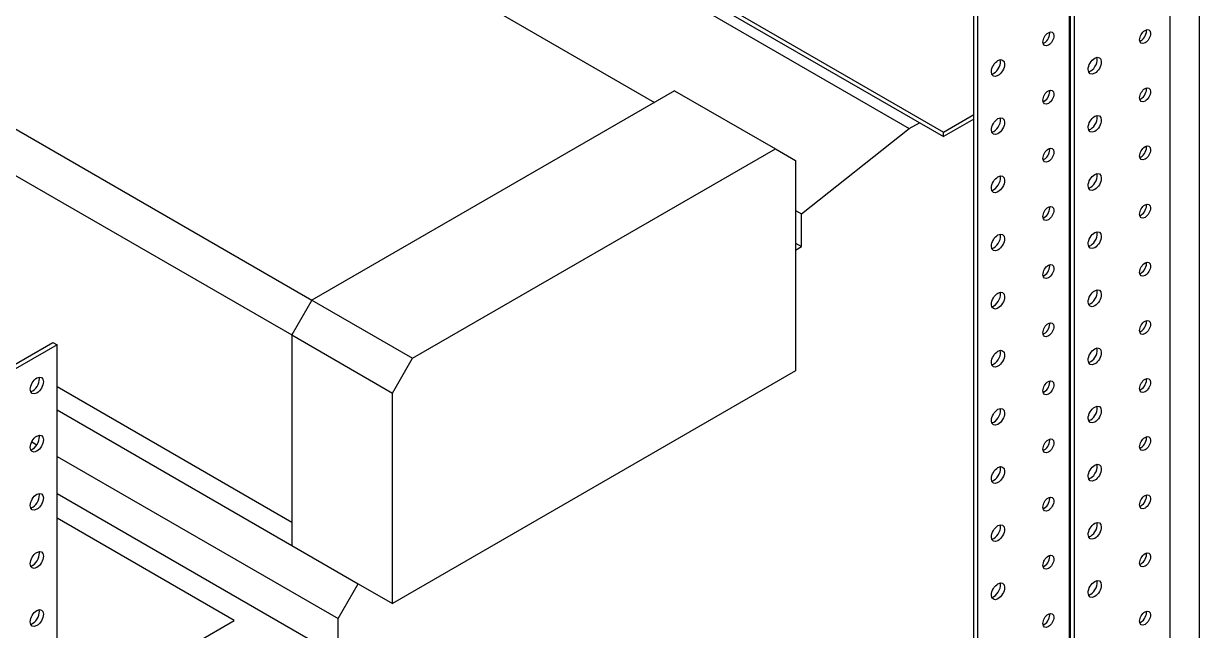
# Model space of a CAD drawing. Header units: millimetres. Extents: x -116965 to 323937, y 291661 to 566926.
# Drawn here: x -25631.4 to -25395.6, y 302207.8 to 302329.6 of the extents above; entities that cross this region are included whole.
import ezdxf

# ---------------------------------------------------------------- set-up
doc = ezdxf.new("R2010")
doc.units = ezdxf.units.MM
doc.layers.add('ALPHA', color=255, linetype='Continuous')

msp = doc.modelspace()

# ---------------------------------------------------------------- linework, layer by layer
at = {"layer": 'ALPHA'}
for p, q in [((-25671.564893, 302437.56043), (-25446.906967, 302307.854116)), ((-25671.564893, 302436.627291), (-25446.906967, 302306.920977)), ((-25664.695855, 302430.328603), (-25453.776004, 302308.55397)), ((-25687.121242, 302419.014293), (-25504.889723, 302313.802877)), ((-25421.653153, 302169.866194), (-25421.653153, 302404.783924)), ((-25440.846052, 302159.368381), (-25440.846052, 302394.636038)), ((-25440.03793, 302159.83495), (-25440.03793, 302394.169469)), ((-25401.450102, 301927.483352), (-25401.450102, 302394.052826)), ((-25421.451123, 301916.868896), (-25421.451123, 302383.438371)), ((-25420.643001, 301916.402327), (-25420.643001, 302382.971801)), ((-25755.811615, 302379.355888), (-25573.580096, 302274.144471)), ((-25759.852225, 302372.357346), (-25577.620706, 302267.145929)), ((-25395.591218, 302079.235073), (-25395.591218, 302355.910772)), ((-25426.977418, 302325.727928), (-25426.846369, 302325.652267)), ((-25500.849113, 302316.135724), (-25573.580096, 302274.144471)), ((-25500.849113, 302316.135724), (-25480.646062, 302304.471487)), ((-25453.776004, 302308.55397), (-25451.755699, 302309.720394)), ((-25446.906967, 302307.854116), (-25440.846052, 302311.353387)), ((-25440.846052, 302310.420248), (-25446.906967, 302306.920977)), ((-25475.393269, 302291.407542), (-25453.776004, 302308.55397)), ((-25446.906967, 302306.920977), (-25446.906967, 302307.854116)), ((-25553.377045, 302262.480235), (-25480.646062, 302304.471487)), ((-25480.646062, 302304.471487), (-25476.605452, 302302.13864)), ((-25476.605452, 302302.13864), (-25476.605452, 302259.914102)), ((-25476.605452, 302292.107396), (-25475.393269, 302291.407542)), ((-25475.393269, 302284.875569), (-25475.393269, 302291.407542)), ((-25476.605452, 302285.575424), (-25475.393269, 302284.875569)), ((-25476.605452, 302284.175715), (-25475.393269, 302284.875569)), ((-25573.580096, 302274.144471), (-25577.620706, 302267.145929)), ((-25573.580096, 302274.144471), (-25553.377045, 302262.480235)), ((-25577.620706, 302267.145929), (-25577.620706, 302224.921392)), ((-25577.620706, 302267.145929), (-25557.417655, 302255.481692)), ((-25643.886713, 302255.015123), (-25625.501937, 302265.629578)), ((-25624.693815, 302265.163009), (-25643.886713, 302254.081984)), ((-25625.501937, 302265.629578), (-25624.693815, 302265.163009)), ((-25624.693815, 301798.593534), (-25624.693815, 302265.163009)), ((-25557.417655, 302255.481692), (-25553.377045, 302262.480235)), ((-25476.605452, 302259.914102), (-25557.417655, 302213.257155)), ((-25624.693815, 302256.764758), (-25577.620706, 302229.587087)), ((-25557.417655, 302213.257155), (-25557.417655, 302255.481692)), ((-25624.693815, 302252.099064), (-25577.620706, 302224.921392)), ((-25629.758501, 302245.691772), (-25628.720502, 302245.092483)), ((-25624.693815, 302242.767674), (-25568.327303, 302210.224453)), ((-25624.693815, 302235.302563), (-25568.327303, 302202.759342)), ((-25589.136445, 302209.874526), (-25624.693815, 302230.403583)), ((-25577.620706, 302224.921392), (-25564.286692, 302217.222995)), ((-25568.327303, 302210.224453), (-25564.286692, 302217.222995)), ((-25564.286692, 302217.222995), (-25557.417655, 302213.257155)), ((-25597.015635, 302205.325474), (-25589.136445, 302209.874526)), ((-25568.327303, 302202.759342), (-25568.327303, 302210.224453))]:
    msp.add_line(p, q, dxfattribs=at)
for centre, major_axis, start_param, end_param in [((-25406.500865, 302326.983464), (0.771429, 1.336153), 2.3561944902, 8.6393797974), ((-25425.895794, 302326.516895), (0.771429, 1.336153), 2.3561944902, 8.6393797974), ((-25426.703916, 302326.983464), (0.771429, 1.336153), 3.926990817, 5.7318997087), ((-25407.308987, 302327.450034), (0.771429, 1.336153), 3.692878252, 3.926990817), ((-25407.308987, 302327.450034), (0.771429, 1.336153), 3.926990817, 5.7318997087), ((-25426.703916, 302326.983464), (0.771429, 1.336153), 3.692878252, 3.926990817), ((-25435.997319, 302320.684776), (0.928571, 1.608333), 2.3561944902, 8.6393797974), ((-25436.805441, 302321.151346), (0.928571, 1.608333), 3.926990817, 5.8329886172), ((-25416.60239, 302321.151346), (0.928571, 1.608333), 2.3561944902, 8.6393797974), ((-25417.410513, 302321.617915), (0.928571, 1.608333), 3.926990817, 5.8329886172), ((-25436.805441, 302321.151346), (0.928571, 1.608333), 3.5917893435, 3.926990817), ((-25417.410513, 302321.617915), (0.928571, 1.608333), 3.5917893435, 3.926990817), ((-25406.500865, 302315.319228), (0.771429, 1.336153), 2.3561944902, 8.6393797974), ((-25407.308987, 302315.785797), (0.771429, 1.336153), 3.926990817, 5.7318997087), ((-25425.895794, 302314.852658), (0.771429, 1.336153), 2.3561944902, 8.6393797974), ((-25426.703916, 302315.319228), (0.771429, 1.336153), 3.926990817, 5.7318997087), ((-25407.308987, 302315.785797), (0.771429, 1.336153), 3.692878252, 3.926990817), ((-25426.703916, 302315.319228), (0.771429, 1.336153), 3.692878252, 3.926990817), ((-25435.997319, 302309.02054), (0.928571, 1.608333), 2.3561944902, 8.6393797974), ((-25436.805441, 302309.487109), (0.928571, 1.608333), 3.926990817, 5.8329886172), ((-25416.60239, 302309.487109), (0.928571, 1.608333), 2.3561944902, 8.6393797974), ((-25417.410513, 302309.953679), (0.928571, 1.608333), 3.926990817, 5.8329886172), ((-25436.805441, 302309.487109), (0.928571, 1.608333), 3.5917893435, 3.926990817), ((-25417.410513, 302309.953679), (0.928571, 1.608333), 3.5917893435, 3.926990817), ((-25406.500865, 302303.654991), (0.771429, 1.336153), 2.3561944902, 8.6393797974), ((-25407.308987, 302304.12156), (0.771429, 1.336153), 3.926990817, 5.7318997087), ((-25425.895794, 302303.188421), (0.771429, 1.336153), 2.3561944902, 8.6393797974), ((-25426.703916, 302303.654991), (0.771429, 1.336153), 3.926990817, 5.7318997087), ((-25407.308987, 302304.12156), (0.771429, 1.336153), 3.692878252, 3.926990817), ((-25426.703916, 302303.654991), (0.771429, 1.336153), 3.692878252, 3.926990817), ((-25435.997319, 302297.356303), (0.928571, 1.608333), 2.3561944902, 8.6393797974), ((-25436.805441, 302297.822872), (0.928571, 1.608333), 3.926990817, 5.8329886172), ((-25416.60239, 302297.822872), (0.928571, 1.608333), 2.3561944902, 8.6393797974), ((-25417.410513, 302298.289442), (0.928571, 1.608333), 3.926990817, 5.8329886172), ((-25436.805441, 302297.822872), (0.928571, 1.608333), 3.5917893435, 3.926990817), ((-25417.410513, 302298.289442), (0.928571, 1.608333), 3.5917893435, 3.926990817), ((-25425.895794, 302291.524184), (0.771429, 1.336153), 2.3561944902, 8.6393797974), ((-25406.500865, 302291.990754), (0.771429, 1.336153), 2.3561944902, 8.6393797974), ((-25407.308987, 302292.457323), (0.771429, 1.336153), 3.926990817, 5.7318997087), ((-25426.703916, 302291.990754), (0.771429, 1.336153), 3.692878252, 3.926990817), ((-25426.703916, 302291.990754), (0.771429, 1.336153), 3.926990817, 5.7318997087), ((-25407.308987, 302292.457323), (0.771429, 1.336153), 3.692878252, 3.926990817), ((-25435.997319, 302285.692066), (0.928571, 1.608333), 2.3561944902, 8.6393797974), ((-25436.805441, 302286.158635), (0.928571, 1.608333), 3.926990817, 5.8329886172), ((-25416.60239, 302286.158635), (0.928571, 1.608333), 2.3561944902, 8.6393797974), ((-25417.410513, 302286.625205), (0.928571, 1.608333), 3.926990817, 5.8329886172), ((-25436.805441, 302286.158635), (0.928571, 1.608333), 3.5917893435, 3.926990817), ((-25417.410513, 302286.625205), (0.928571, 1.608333), 3.5917893435, 3.926990817), ((-25425.895794, 302279.859947), (0.771429, 1.336153), 2.3561944902, 8.6393797974), ((-25406.500865, 302280.326517), (0.771429, 1.336153), 2.3561944902, 8.6393797974), ((-25407.308987, 302280.793086), (0.771429, 1.336153), 3.926990817, 5.7318997087), ((-25426.703916, 302280.326517), (0.771429, 1.336153), 3.692878252, 3.926990817), ((-25426.703916, 302280.326517), (0.771429, 1.336153), 3.926990817, 5.7318997087), ((-25407.308987, 302280.793086), (0.771429, 1.336153), 3.692878252, 3.926990817), ((-25435.997319, 302274.027829), (0.928571, 1.608333), 2.3561944902, 8.6393797974), ((-25436.805441, 302274.494398), (0.928571, 1.608333), 3.926990817, 5.8329886172), ((-25416.60239, 302274.494398), (0.928571, 1.608333), 2.3561944902, 8.6393797974), ((-25417.410513, 302274.960968), (0.928571, 1.608333), 3.926990817, 5.8329886172), ((-25436.805441, 302274.494398), (0.928571, 1.608333), 3.5917893435, 3.926990817), ((-25417.410513, 302274.960968), (0.928571, 1.608333), 3.5917893435, 3.926990817), ((-25425.895794, 302268.195711), (0.771429, 1.336153), 2.3561944902, 8.6393797974), ((-25426.703916, 302268.66228), (0.771429, 1.336153), 3.926990817, 5.7318997087), ((-25406.500865, 302268.66228), (0.771429, 1.336153), 2.3561944902, 8.6393797974), ((-25407.308987, 302269.12885), (0.771429, 1.336153), 3.926990817, 5.7318997087), ((-25426.703916, 302268.66228), (0.771429, 1.336153), 3.692878252, 3.926990817), ((-25407.308987, 302269.12885), (0.771429, 1.336153), 3.692878252, 3.926990817), ((-25435.997319, 302262.363592), (0.928571, 1.608333), 2.3561944902, 8.6393797974), ((-25436.805441, 302262.830162), (0.928571, 1.608333), 3.926990817, 5.8329886172), ((-25416.60239, 302262.830162), (0.928571, 1.608333), 2.3561944902, 8.6393797974), ((-25417.410513, 302263.296731), (0.928571, 1.608333), 3.926990817, 5.8329886172), ((-25436.805441, 302262.830162), (0.928571, 1.608333), 3.5917893435, 3.926990817), ((-25417.410513, 302263.296731), (0.928571, 1.608333), 3.5917893435, 3.926990817), ((-25628.734425, 302256.998043), (0.928571, 1.608333), 2.3561944902, 8.6393797974), ((-25629.542547, 302257.464613), (0.928571, 1.608333), 3.926990817, 5.8329886172), ((-25425.895794, 302256.531474), (0.771429, 1.336153), 2.3561944902, 8.6393797974), ((-25426.703916, 302256.998043), (0.771429, 1.336153), 3.926990817, 5.7318997087), ((-25406.500865, 302256.998043), (0.771429, 1.336153), 2.3561944902, 8.6393797974), ((-25407.308987, 302257.464613), (0.771429, 1.336153), 3.926990817, 5.7318997087), ((-25629.542547, 302257.464613), (0.928571, 1.608333), 3.5917893435, 3.926990817), ((-25426.703916, 302256.998043), (0.771429, 1.336153), 3.692878252, 3.926990817), ((-25407.308987, 302257.464613), (0.771429, 1.336153), 3.692878252, 3.926990817), ((-25416.60239, 302251.165925), (0.928571, 1.608333), 2.3561944902, 8.6393797974), ((-25435.997319, 302250.699355), (0.928571, 1.608333), 2.3561944902, 8.6393797974), ((-25436.805441, 302251.165925), (0.928571, 1.608333), 3.926990817, 5.8329886172), ((-25417.410513, 302251.632494), (0.928571, 1.608333), 3.926990817, 5.8329886172), ((-25436.805441, 302251.165925), (0.928571, 1.608333), 3.5917893435, 3.926990817), ((-25417.410513, 302251.632494), (0.928571, 1.608333), 3.5917893435, 3.926990817), ((-25628.734425, 302245.333806), (0.928571, 1.608333), 2.3561944902, 8.6393797974), ((-25629.542547, 302245.800376), (0.928571, 1.608333), 3.926990817, 5.8329886172), ((-25425.895794, 302244.867237), (0.771429, 1.336153), 2.3561944902, 8.6393797974), ((-25426.703916, 302245.333806), (0.771429, 1.336153), 3.926990817, 5.7318997087), ((-25406.500865, 302245.333806), (0.771429, 1.336153), 2.3561944902, 8.6393797974), ((-25407.308987, 302245.800376), (0.771429, 1.336153), 3.926990817, 5.7318997087), ((-25629.542547, 302245.800376), (0.928571, 1.608333), 3.5917893435, 3.926990817), ((-25426.703916, 302245.333806), (0.771429, 1.336153), 3.692878252, 3.926990817), ((-25407.308987, 302245.800376), (0.771429, 1.336153), 3.692878252, 3.926990817), ((-25416.60239, 302239.501688), (0.928571, 1.608333), 2.3561944902, 8.6393797974), ((-25435.997319, 302239.035118), (0.928571, 1.608333), 2.3561944902, 8.6393797974), ((-25436.805441, 302239.501688), (0.928571, 1.608333), 3.926990817, 5.8329886172), ((-25417.410513, 302239.968257), (0.928571, 1.608333), 3.926990817, 5.8329886172), ((-25436.805441, 302239.501688), (0.928571, 1.608333), 3.5917893435, 3.926990817), ((-25417.410513, 302239.968257), (0.928571, 1.608333), 3.5917893435, 3.926990817), ((-25628.734425, 302233.669569), (0.928571, 1.608333), 2.3561944902, 8.6393797974), ((-25629.542547, 302234.136139), (0.928571, 1.608333), 3.926990817, 5.8329886172), ((-25425.895794, 302233.203), (0.771429, 1.336153), 2.3561944902, 8.6393797974), ((-25426.703916, 302233.669569), (0.771429, 1.336153), 3.926990817, 5.7318997087), ((-25406.500865, 302233.669569), (0.771429, 1.336153), 2.3561944902, 8.6393797974), ((-25407.308987, 302234.136139), (0.771429, 1.336153), 3.926990817, 5.7318997087), ((-25629.542547, 302234.136139), (0.928571, 1.608333), 3.5917893435, 3.926990817), ((-25426.703916, 302233.669569), (0.771429, 1.336153), 3.692878252, 3.926990817), ((-25407.308987, 302234.136139), (0.771429, 1.336153), 3.692878252, 3.926990817), ((-25416.60239, 302227.837451), (0.928571, 1.608333), 2.3561944902, 8.6393797974), ((-25417.410513, 302228.30402), (0.928571, 1.608333), 3.926990817, 5.8329886172), ((-25435.997319, 302227.370882), (0.928571, 1.608333), 2.3561944902, 8.6393797974), ((-25436.805441, 302227.837451), (0.928571, 1.608333), 3.926990817, 5.8329886172), ((-25436.805441, 302227.837451), (0.928571, 1.608333), 3.5917893435, 3.926990817), ((-25417.410513, 302228.30402), (0.928571, 1.608333), 3.5917893435, 3.926990817), ((-25628.734425, 302222.005333), (0.928571, 1.608333), 2.3561944902, 8.6393797974), ((-25629.542547, 302222.471902), (0.928571, 1.608333), 3.926990817, 5.8329886172), ((-25425.895794, 302221.538763), (0.771429, 1.336153), 2.3561944902, 8.6393797974), ((-25426.703916, 302222.005333), (0.771429, 1.336153), 3.926990817, 5.7318997087), ((-25406.500865, 302222.005333), (0.771429, 1.336153), 2.3561944902, 8.6393797974), ((-25407.308987, 302222.471902), (0.771429, 1.336153), 3.926990817, 5.7318997087), ((-25629.542547, 302222.471902), (0.928571, 1.608333), 3.5917893435, 3.926990817), ((-25426.703916, 302222.005333), (0.771429, 1.336153), 3.692878252, 3.926990817), ((-25407.308987, 302222.471902), (0.771429, 1.336153), 3.692878252, 3.926990817), ((-25416.60239, 302216.173214), (0.928571, 1.608333), 2.3561944902, 8.6393797974), ((-25417.410513, 302216.639784), (0.928571, 1.608333), 3.926990817, 5.8329886172), ((-25435.997319, 302215.706645), (0.928571, 1.608333), 2.3561944902, 8.6393797974), ((-25436.805441, 302216.173214), (0.928571, 1.608333), 3.926990817, 5.8329886172), ((-25436.805441, 302216.173214), (0.928571, 1.608333), 3.5917893435, 3.926990817), ((-25417.410513, 302216.639784), (0.928571, 1.608333), 3.5917893435, 3.926990817), ((-25628.734425, 302210.341096), (0.928571, 1.608333), 2.3561944902, 8.6393797974), ((-25629.542547, 302210.807665), (0.928571, 1.608333), 3.926990817, 5.8329886172), ((-25425.895794, 302209.874526), (0.771429, 1.336153), 2.3561944902, 8.6393797974), ((-25426.703916, 302210.341096), (0.771429, 1.336153), 3.926990817, 5.7318997087), ((-25406.500865, 302210.341096), (0.771429, 1.336153), 2.3561944902, 8.6393797974), ((-25407.308987, 302210.807665), (0.771429, 1.336153), 3.926990817, 5.7318997087), ((-25629.542547, 302210.807665), (0.928571, 1.608333), 3.5917893435, 3.926990817), ((-25426.703916, 302210.341096), (0.771429, 1.336153), 3.692878252, 3.926990817), ((-25407.308987, 302210.807665), (0.771429, 1.336153), 3.692878252, 3.926990817)]:
    msp.add_ellipse(centre, major_axis=major_axis, ratio=0.5773502692, start_param=start_param, end_param=end_param, dxfattribs=at)

doc.saveas('drawing.dxf')
